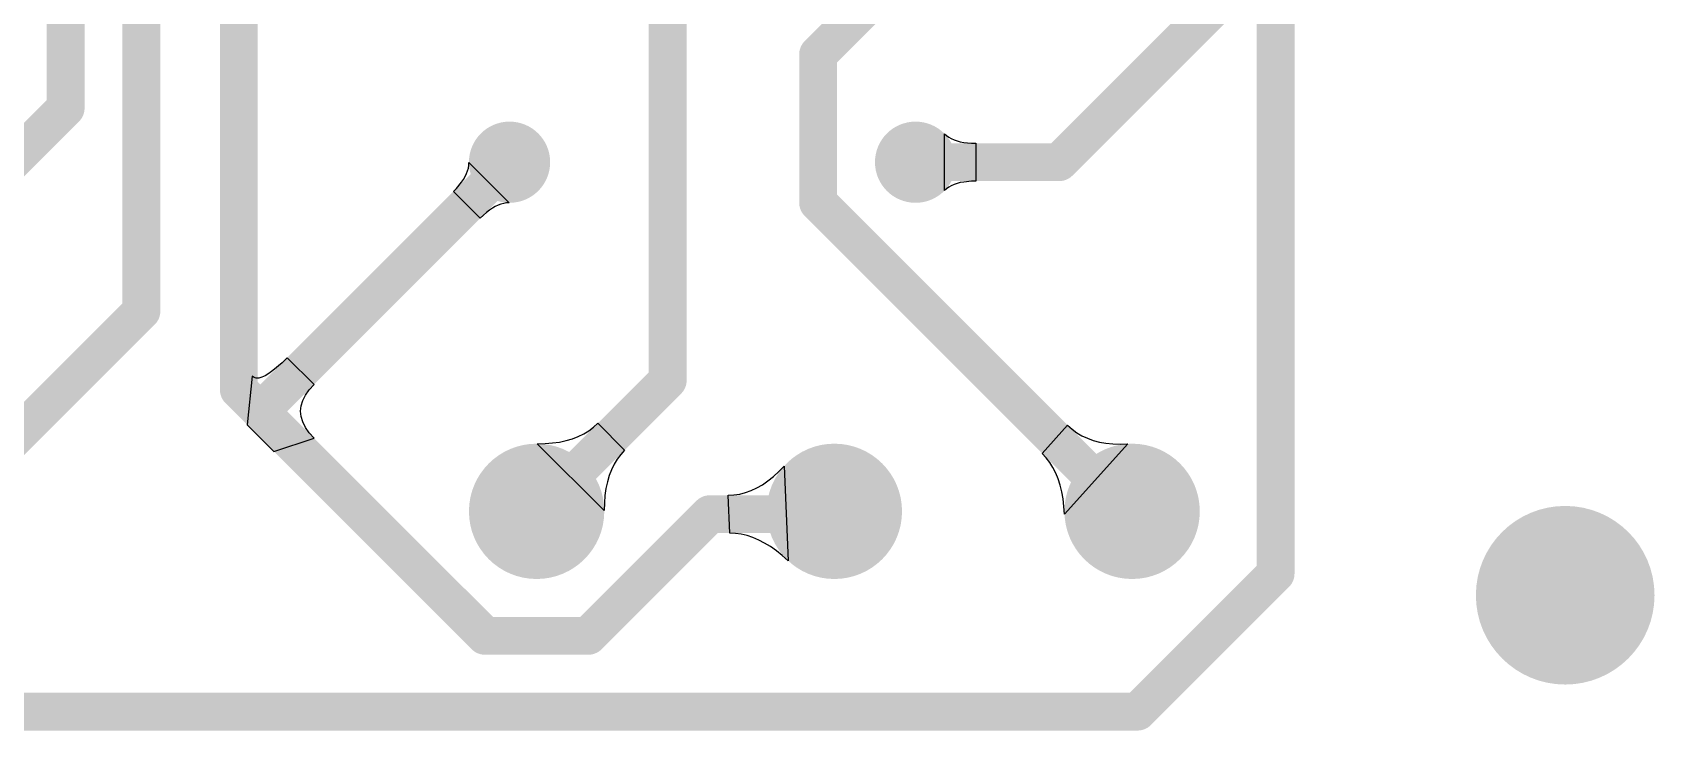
# Model space of a CAD drawing. Header units: inches. Extents: x 0.13 to 2.13, y 0.1 to 1.6.
# Drawn here: x 0.952 to 2.132, y 0.098 to 0.606 of the extents above; entities that cross this region are included whole.
import ezdxf

# ---------------------------------------------------------------- set-up
doc = ezdxf.new("R2010")
doc.units = ezdxf.units.IN
doc.header["$MEASUREMENT"] = 0
for name, color, linetype in [('Bottom Layer', 5, 'Continuous'), ('Pad Holes', 156, 'Continuous'), ('Top Layer', 1, 'Continuous')]:
    doc.layers.add(name, color=color, linetype=linetype)

# ---------------------------------------------------------------- blocks, each defined once
blk = doc.blocks.new('P_____________11')
at = {"layer": 'Bottom Layer'}
h = blk.add_hatch(color=5, dxfattribs=at)
edge = h.paths.add_edge_path()
edge.add_arc((-0.2165346, 4e-07), 0.0492126, 0, 360)
h = blk.add_hatch(color=5, dxfattribs=at)
edge = h.paths.add_edge_path()
edge.add_arc((-6e-07, 4e-07), 0.0492126, 0, 360)
h = blk.add_hatch(color=5, dxfattribs=at)
edge = h.paths.add_edge_path()
edge.add_arc((0.2165354, 4e-07), 0.0492126, 0, 360)
at = {"layer": 'Pad Holes'}
h = blk.add_hatch(color=7, dxfattribs=at)
edge = h.paths.add_edge_path()
edge.add_arc((-0.2165346, 4e-07), 0.0295275, 0, 360)
h = blk.add_hatch(color=7, dxfattribs=at)
edge = h.paths.add_edge_path()
edge.add_arc((-6e-07, 4e-07), 0.0295275, 0, 360)
h = blk.add_hatch(color=7, dxfattribs=at)
edge = h.paths.add_edge_path()
edge.add_arc((0.2165354, 4e-07), 0.0295275, 0, 360)
at = {"layer": 'Top Layer'}
h = blk.add_hatch(color=1, dxfattribs=at)
edge = h.paths.add_edge_path()
edge.add_arc((-0.2165346, 4e-07), 0.0492126, 0, 360)
h = blk.add_hatch(color=1, dxfattribs=at)
edge = h.paths.add_edge_path()
edge.add_arc((-6e-07, 4e-07), 0.0492126, 0, 360)
h = blk.add_hatch(color=1, dxfattribs=at)
edge = h.paths.add_edge_path()
edge.add_arc((0.2165354, 4e-07), 0.0492126, 0, 360)
blk = doc.blocks.new('D_____THT_16')
at = {"layer": 'Bottom Layer'}
h = blk.add_hatch(color=5, dxfattribs=at)
edge = h.paths.add_edge_path()
edge.add_arc((-0.2362205, 0), 0.0295275, 0, 360)
h = blk.add_hatch(color=5, dxfattribs=at)
edge = h.paths.add_edge_path()
edge.add_arc((0.0590551, 0), 0.0295275, 0, 360)
at = {"layer": 'Pad Holes'}
h = blk.add_hatch(color=7, dxfattribs=at)
edge = h.paths.add_edge_path()
edge.add_arc((-0.2362205, 0), 0.015748, 0, 360)
h = blk.add_hatch(color=7, dxfattribs=at)
edge = h.paths.add_edge_path()
edge.add_arc((0.0590551, 0), 0.015748, 0, 360)
at = {"layer": 'Top Layer'}
h = blk.add_hatch(color=1, dxfattribs=at)
edge = h.paths.add_edge_path()
edge.add_arc((-0.2362205, 0), 0.0295275, 0, 360)
h = blk.add_hatch(color=1, dxfattribs=at)
edge = h.paths.add_edge_path()
edge.add_arc((0.0590551, 0), 0.0295275, 0, 360)

msp = doc.modelspace()

# ---------------------------------------------------------------- hatches: boundary and pattern name
at = {"layer": 'Bottom Layer'}
h = msp.add_hatch(color=5, dxfattribs=at)
edge = h.paths.add_edge_path()
edge.add_arc((2.0669291, 0.1968504), 0.0649606, 0, 360)
at = {"layer": 'Pad Holes'}
h = msp.add_hatch(color=7, dxfattribs=at)
edge = h.paths.add_edge_path()
edge.add_arc((2.0669291, 0.1968504), 0.0649606, 0, 360)
at = {"layer": 'Top Layer'}
h = msp.add_hatch(color=1, dxfattribs=at)
edge = h.paths.add_edge_path()
edge.add_arc((2.0669291, 0.1968504), 0.0649606, 0, 360)

# ---------------------------------------------------------------- linework, layer by layer
for p, q in [((1.6155751, 0.4911417), (1.6155751, 0.5324803)), ((1.6155751, 0.5324803), (1.6170181, 0.5311712)), ((1.6170181, 0.5311712), (1.6186459, 0.53)), ((1.6186459, 0.53), (1.6204585, 0.5289665)), ((1.6204585, 0.5289665), (1.6224558, 0.5280709)), ((1.6224558, 0.5280709), (1.6246379, 0.527313)), ((1.6246379, 0.527313), (1.6270048, 0.5266929)), ((1.6270048, 0.5266929), (1.6295564, 0.5262106)), ((1.6295564, 0.5262106), (1.6322928, 0.5258661)), ((1.6322928, 0.5258661), (1.6352139, 0.5256594)), ((1.6352139, 0.5256594), (1.6383199, 0.5255906)), ((1.6383199, 0.5255906), (1.6383199, 0.4980314)), ((1.268718, 0.5055782), (1.2692689, 0.5075906)), ((1.2692689, 0.5075906), (1.2695918, 0.5095698)), ((1.2695918, 0.5095698), (1.2696865, 0.5115159)), ((1.2696865, 0.5115159), (1.2989172, 0.4822849)), ((1.2606228, 0.492806), (1.2642335, 0.4971963)), ((1.2642335, 0.4971963), (1.2656968, 0.4993415)), ((1.2656968, 0.4993415), (1.2669319, 0.5014536)), ((1.2669319, 0.5014536), (1.267939, 0.5035325)), ((1.267939, 0.5035325), (1.268718, 0.5055782)), ((1.6224558, 0.4955511), (1.6204585, 0.4946555)), ((1.6246379, 0.496309), (1.6224558, 0.4955511)), ((1.6270048, 0.4969291), (1.6246379, 0.496309)), ((1.6295564, 0.4974114), (1.6270048, 0.4969291)), ((1.6352139, 0.4979626), (1.6295564, 0.4974114)), ((1.6383199, 0.4980314), (1.6352139, 0.4979626)), ((1.2584753, 0.4905611), (1.2606228, 0.492806)), ((1.2779624, 0.4710738), (1.2584753, 0.4905611)), ((1.6170181, 0.4924508), (1.6155751, 0.4911417)), ((1.6186459, 0.493622), (1.6170181, 0.4924508)), ((1.6204585, 0.4946555), (1.6186459, 0.493622)), ((1.2802073, 0.4732213), (1.2779624, 0.4710738)), ((1.282419, 0.4751407), (1.2802073, 0.4732213)), ((1.2845976, 0.476832), (1.282419, 0.4751407)), ((1.2867428, 0.4782952), (1.2845976, 0.476832)), ((1.2888549, 0.4795304), (1.2867428, 0.4782952)), ((1.2909338, 0.4805375), (1.2888549, 0.4795304)), ((1.2929795, 0.4813165), (1.2909338, 0.4805375)), ((1.2949919, 0.4818674), (1.2929795, 0.4813165)), ((1.2969711, 0.4821902), (1.2949919, 0.4818674)), ((1.2989172, 0.4822849), (1.2969711, 0.4821902)), ((1.1337827, 0.3659876), (1.1270707, 0.3602278)), ((1.1375448, 0.3696307), (1.1337827, 0.3659876)), ((1.1570321, 0.3501434), (1.1375448, 0.3696307)), ((1.1121058, 0.3560952), (1.108314, 0.3209126)), ((1.1134315, 0.3551592), (1.1121058, 0.3560952)), ((1.1150279, 0.3547321), (1.1134315, 0.3551592)), ((1.1168951, 0.3548137), (1.1150279, 0.3547321)), ((1.1190329, 0.355404), (1.1168951, 0.3548137)), ((1.1214415, 0.3565032), (1.1190329, 0.355404)), ((1.1241207, 0.3581111), (1.1214415, 0.3565032)), ((1.1270707, 0.3602278), (1.1241207, 0.3581111)), ((1.1488474, 0.3384511), (1.1507961, 0.3423485)), ((1.1507961, 0.3423485), (1.1535244, 0.346246)), ((1.1535244, 0.346246), (1.1570321, 0.3501434)), ((1.1472884, 0.3306562), (1.1476782, 0.3345536)), ((1.1476782, 0.3267588), (1.1472884, 0.3306562)), ((1.1476782, 0.3345536), (1.1488474, 0.3384511)), ((1.108314, 0.3209126), (1.1278012, 0.3014254)), ((1.1488474, 0.3228613), (1.1476782, 0.3267588)), ((1.1507961, 0.3189639), (1.1488474, 0.3228613)), ((1.1535244, 0.3150664), (1.1507961, 0.3189639)), ((1.3568439, 0.3164759), (1.3602806, 0.3190357)), ((1.3602806, 0.3190357), (1.3634406, 0.3219035)), ((1.3634406, 0.3219035), (1.3829279, 0.3024162)), ((1.6866648, 0.2999273), (1.7050525, 0.320514)), ((1.7050525, 0.320514), (1.7082535, 0.3176154)), ((1.1278012, 0.3014254), (1.1570321, 0.311169)), ((1.1570321, 0.311169), (1.1535244, 0.3150664)), ((1.3193907, 0.3070842), (1.3250406, 0.3071803)), ((1.3681086, 0.2583663), (1.3193907, 0.3070842)), ((1.3250406, 0.3071803), (1.3304139, 0.3075844)), ((1.3304139, 0.3075844), (1.3355105, 0.3082964)), ((1.3355105, 0.3082964), (1.3403305, 0.3093164)), ((1.3403305, 0.3093164), (1.3448738, 0.3106443)), ((1.3448738, 0.3106443), (1.3491405, 0.3122802)), ((1.3491405, 0.3122802), (1.3531305, 0.3142241)), ((1.3531305, 0.3142241), (1.3568439, 0.3164759)), ((1.7488161, 0.3069856), (1.7028037, 0.2557046)), ((1.7082535, 0.3176154), (1.7117157, 0.3150602)), ((1.7117157, 0.3150602), (1.7154391, 0.3128486)), ((1.7154391, 0.3128486), (1.7194237, 0.3109805)), ((1.7194237, 0.3109805), (1.7236694, 0.3094559)), ((1.7236694, 0.3094559), (1.7281764, 0.3082748)), ((1.7281764, 0.3082748), (1.7329446, 0.3074372)), ((1.7329446, 0.3074372), (1.7379739, 0.3069432)), ((1.7379739, 0.3069432), (1.7432644, 0.3067927)), ((1.7432644, 0.3067927), (1.7488161, 0.3069856)), ((1.3775003, 0.2958195), (1.3752485, 0.2921061)), ((1.3800601, 0.2992562), (1.3775003, 0.2958195)), ((1.3829279, 0.3024162), (1.3800601, 0.2992562)), ((1.6894978, 0.2968134), (1.6866648, 0.2999273)), ((1.69206, 0.2934088), (1.6894978, 0.2968134)), ((1.3716687, 0.2838494), (1.3703408, 0.2793061)), ((1.3733046, 0.2881161), (1.3716687, 0.2838494)), ((1.3752485, 0.2921061), (1.3733046, 0.2881161)), ((1.4871653, 0.2799814), (1.4911157, 0.2831662)), ((1.4911157, 0.2831662), (1.4950159, 0.2867756)), ((1.4950159, 0.2867756), (1.4988658, 0.2908097)), ((1.4988658, 0.2908097), (1.5017722, 0.2219734)), ((1.6943512, 0.2897134), (1.69206, 0.2934088)), ((1.6963714, 0.2857273), (1.6943512, 0.2897134)), ((1.6981208, 0.2814504), (1.6963714, 0.2857273)), ((1.3693208, 0.2744861), (1.3686088, 0.2693895)), ((1.3703408, 0.2793061), (1.3693208, 0.2744861)), ((1.4666588, 0.2704269), (1.4708607, 0.2714885)), ((1.4708607, 0.2714885), (1.4750123, 0.2729748)), ((1.4750123, 0.2729748), (1.4791135, 0.2748857)), ((1.4791135, 0.2748857), (1.4831646, 0.2772212)), ((1.4831646, 0.2772212), (1.4871653, 0.2799814)), ((1.6995992, 0.2768827), (1.6981208, 0.2814504)), ((1.7008067, 0.2720243), (1.6995992, 0.2768827)), ((1.7017433, 0.2668752), (1.7008067, 0.2720243)), ((1.3682047, 0.2640162), (1.3681086, 0.2583663)), ((1.3686088, 0.2693895), (1.3682047, 0.2640162)), ((1.4581042, 0.2695776), (1.4624067, 0.26979)), ((1.4593165, 0.2420186), (1.4581042, 0.2695776)), ((1.4624067, 0.26979), (1.4666588, 0.2704269)), ((1.702409, 0.2614353), (1.7017433, 0.2668752)), ((1.7028037, 0.2557046), (1.702409, 0.2614353)), ((1.4635348, 0.2418181), (1.4593165, 0.2420186)), ((1.4677592, 0.2412167), (1.4635348, 0.2418181)), ((1.4719896, 0.2402145), (1.4677592, 0.2412167)), ((1.476226, 0.2388113), (1.4719896, 0.2402145)), ((1.4804686, 0.2370073), (1.476226, 0.2388113)), ((1.4847172, 0.2348023), (1.4804686, 0.2370073)), ((1.4889718, 0.2321964), (1.4847172, 0.2348023)), ((1.4932325, 0.2291896), (1.4889718, 0.2321964)), ((1.4974993, 0.225782), (1.4932325, 0.2291896)), ((1.5017722, 0.2219734), (1.4974993, 0.225782))]:
    msp.add_line(p, q, dxfattribs=at)
at = {"layer": 'Top Layer', "const_width": 0.0275591}
for points in [[(0.976378, 0.5511812), (0.976378, 0.7214759)], [(1.0314962, 0.4035443), (1.0314962, 0.6986452)], [(1.1023622, 0.3463516), (1.1023622, 0.6692913)], [(1.6988196, 0.511811), (1.8562999, 0.6692913)], [(1.8562999, 0.2125991), (1.8562999, 0.6692913)], [(1.4142606, 0.3532362), (1.4142606, 0.6563866)], [(1.523622, 0.590146), (1.5708661, 0.6373901)], [(1.523622, 0.4824573), (1.523622, 0.590146)], [(0.6830709, 0.2578741), (0.976378, 0.5511812)], [(1.1180576, 0.3306562), (1.2992124, 0.511811)], [(1.2992124, 0.511811), (1.2992126, 0.511811)], [(1.5944882, 0.511811), (1.6988196, 0.511811)], [(1.523622, 0.4824573), (1.7482052, 0.2578741)], [(0.885826, 0.2578741), (1.0314962, 0.4035443)], [(1.3188985, 0.2578741), (1.4142606, 0.3532362)], [(1.1023622, 0.3463516), (1.1180576, 0.3306562)], [(1.1180576, 0.3306562), (1.281391, 0.1673228)], [(1.5333565, 0.2557981), (1.5354325, 0.2578741)], [(1.7482052, 0.2578741), (1.7519685, 0.2578741)], [(1.356406, 0.1673228), (1.4448813, 0.2557981)], [(1.4448813, 0.2557981), (1.5333565, 0.2557981)], [(1.7559054, 0.1122046), (1.8562999, 0.2125991)], [(1.281391, 0.1673228), (1.356406, 0.1673228)], [(0.5984255, 0.1122046), (1.7559054, 0.1122046)]]:
    msp.add_lwpolyline(points, dxfattribs=at)
at = {"layer": 'Top Layer', "const_width": 0.0137795}
for points in [[(1.5167322, 0.590146, 1), (1.5305118, 0.590146, 1)], [(1.5167322, 0.590146, 1), (1.5305118, 0.590146, 1)], [(0.9694882, 0.5511812, 1), (0.9832678, 0.5511812, 1)], [(0.9694882, 0.5511812, 1), (0.9832678, 0.5511812, 1)], [(1.2923226, 0.511811, 1), (1.3061022, 0.511811, 1)], [(1.2923226, 0.511811, 1), (1.3061022, 0.511811, 1)], [(1.2923228, 0.511811, 1), (1.3061024, 0.511811, 1)], [(1.5875984, 0.511811, 1), (1.601378, 0.511811, 1)], [(1.6919298, 0.511811, 1), (1.7057094, 0.511811, 1)], [(1.6919298, 0.511811, 1), (1.7057094, 0.511811, 1)], [(1.5167322, 0.4824573, 1), (1.5305118, 0.4824573, 1)], [(1.5167322, 0.4824573, 1), (1.5305118, 0.4824573, 1)], [(1.0246064, 0.4035443, 1), (1.038386, 0.4035443, 1)], [(1.0246064, 0.4035443, 1), (1.038386, 0.4035443, 1)], [(1.4073708, 0.3532362, 1), (1.4211504, 0.3532362, 1)], [(1.4073708, 0.3532362, 1), (1.4211504, 0.3532362, 1)], [(1.0954724, 0.3463516, 1), (1.109252, 0.3463516, 1)], [(1.0954724, 0.3463516, 1), (1.109252, 0.3463516, 1)], [(1.1111678, 0.3306562, 1), (1.1249474, 0.3306562, 1)], [(1.1111678, 0.3306562, 1), (1.1249474, 0.3306562, 1)], [(1.1111678, 0.3306562, 1), (1.1249474, 0.3306562, 1)], [(1.3120087, 0.2578741, 1), (1.3257883, 0.2578741, 1)], [(1.5285427, 0.2578741, 1), (1.5423223, 0.2578741, 1)], [(1.7413154, 0.2578741, 1), (1.755095, 0.2578741, 1)], [(1.7413154, 0.2578741, 1), (1.755095, 0.2578741, 1)], [(1.7450787, 0.2578741, 1), (1.7588583, 0.2578741, 1)], [(1.4379915, 0.2557981, 1), (1.4517711, 0.2557981, 1)], [(1.4379915, 0.2557981, 1), (1.4517711, 0.2557981, 1)], [(1.5264667, 0.2557981, 1), (1.5402463, 0.2557981, 1)], [(1.5264667, 0.2557981, 1), (1.5402463, 0.2557981, 1)], [(1.8494101, 0.2125991, 1), (1.8631897, 0.2125991, 1)], [(1.8494101, 0.2125991, 1), (1.8631897, 0.2125991, 1)], [(1.2745012, 0.1673228, 1), (1.2882808, 0.1673228, 1)], [(1.2745012, 0.1673228, 1), (1.2882808, 0.1673228, 1)], [(1.3495162, 0.1673228, 1), (1.3632958, 0.1673228, 1)], [(1.3495162, 0.1673228, 1), (1.3632958, 0.1673228, 1)], [(1.7490156, 0.1122046, 1), (1.7627952, 0.1122046, 1)], [(1.7490156, 0.1122046, 1), (1.7627952, 0.1122046, 1)]]:
    msp.add_lwpolyline(points, format="xyb", close=True, dxfattribs=at)

# ---------------------------------------------------------------- block references
for name, p in [('D_____THT_16', (1.5354331, 0.511811)), ('P_____________11', (1.5354331, 0.2578737))]:
    msp.add_blockref(name, p)

doc.saveas('drawing.dxf')
